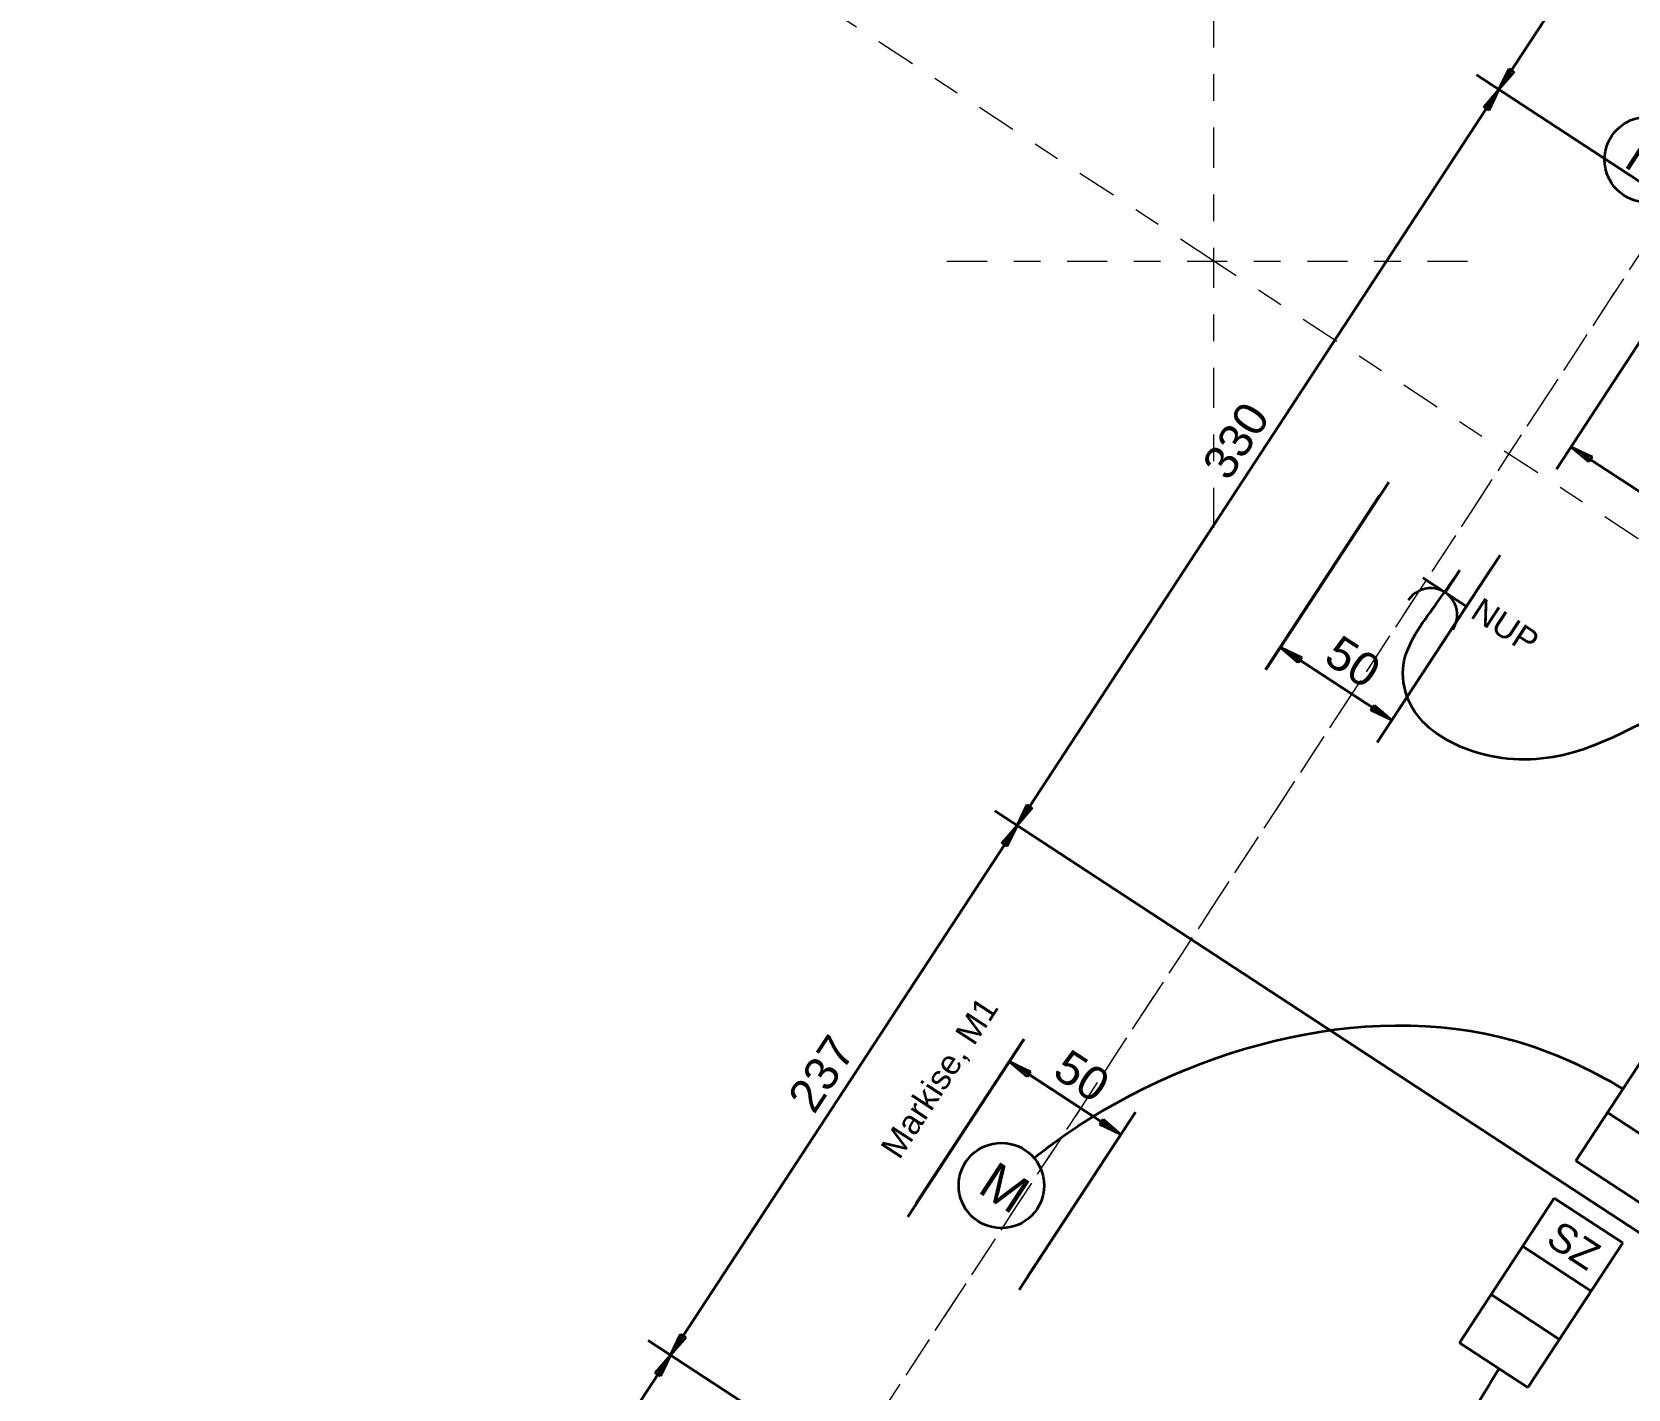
# Model space of a CAD drawing. Header units: metres. Extents: x 2696276 to 2696381, y 1245119 to 1245220.
# Drawn here: x 2696280.05 to 2696286.03, y 1245168.11 to 1245173.19 of the extents above; entities that cross this region are included whole.
import ezdxf
from ezdxf.lldxf.tags import DXFTag

# ---------------------------------------------------------------- set-up
doc = ezdxf.new("R2010")
doc.units = ezdxf.units.M
doc.header["$PDMODE"] = 2
doc.header["$PDSIZE"] = -2
doc.linetypes.add('000_hbf_Strichpunkt 3_1_1mm Achsen', pattern=[0.25, 0.15, -0.05, 0, -0.05])
for name, color, linetype, lineweight, true_color in [('011_232.51_Lichtinstallationen allgemein', 150, 'Continuous', 35, 0x0080ff), ('011_232.51_Lichtinstallationen allgemein_Deckenltg', 150, 'Continuous', 35, 0x0080ff), ('014_232.62_Storeninstallationen', 1, 'Continuous', 35, 0xff0000), ('014_232.62_Storeninstallationen_Deckenltg', 1, 'Continuous', 35, 0xff0000), ('032_236.0__Telekommunikationsinstallationen_Deckenltg', 3, 'Continuous', 35, 0x00ff00), ('035_236.3__UKV-Installationen_Bodenltg', 24, 'STRICHLINIE', 35, 0x993300)]:
    doc.layers.add(name, color=color, linetype=linetype, lineweight=lineweight, true_color=true_color)
doc.layers.add('1_M01_Achsen.V', color=7, linetype='Continuous')
doc.layers.add('X_Mass', color=7, linetype='Continuous', lineweight=35)
doc.layers.add('X_Mass_Sperrzonen', color=7, linetype='Continuous', lineweight=35)
doc.styles.get("Standard").update_dxf_attribs({"font": 'arial.ttf'})
tags = doc.linetypes.add('STRICHLINIE', pattern=[19.05, 12.7, -6.35]).pattern_tags.tags
tags[6:7] = [DXFTag(74, 4), DXFTag(75, 0), DXFTag(340, '0'), DXFTag(46, 0.0), DXFTag(50, 0.0), DXFTag(44, 0.0), DXFTag(45, 0.0)]
tags[4:5] = [DXFTag(74, 4), DXFTag(75, 0), DXFTag(340, '0'), DXFTag(46, 0.0), DXFTag(50, 0.0), DXFTag(44, 0.0), DXFTag(45, 0.0)]

# ---------------------------------------------------------------- blocks, each defined once
blk = doc.blocks.new('0_232.51_Lichtinstallationen allgemein_Deckenltg-A0S2JCD473', base_point=(-584.48, -1110.87))
at = {"color": 0, "linetype": 'ByBlock', "lineweight": -2, "ltscale": 0.35}
blk.add_open_spline([(-380.11, -535.98), (-383.06, -535.49), (-411.66, -530.7), (-484.79, -557.7), (-491.95, -690.76), (-501.06, -830.83), (-485.56, -997.35), (-552.52, -1080.49), (-584.48, -1110.87)], degree=3, knots=[0, 0, 0, 0, 8.999929, 87.189465, 192.930492, 365.249901, 532.636071, 664.891956, 664.891956, 664.891956, 664.891956], dxfattribs=at)
blk = doc.blocks.new('0_232.51_Lichtinstallationen allgemein_Deckenltg-A0S2JCDY73', base_point=(-796.37, -646.01))
at = {"color": 0, "linetype": 'ByBlock', "lineweight": -2, "ltscale": 0.35}
blk.add_open_spline([(-380.11, -511.61), (-383.1, -512.35), (-405.5, -517.18), (-454.28, -503.32), (-529.15, -498.16), (-617.55, -513.3), (-692.93, -561.47), (-716.91, -626.54), (-754.52, -647.09), (-780.98, -646.33), (-797.44, -630.24), (-796.16, -609.9), (-795.77, -595.86), (-795.61, -590.04)], degree=3, knots=[0, 0, 0, 0, 9.242579, 68.327328, 146.589357, 234.412289, 334.5955, 397.557561, 431.380168, 456.982891, 470.616402, 495.609478, 513.323909, 513.323909, 513.323909, 513.323909], dxfattribs=at)
blk = doc.blocks.new('Maß-A0S2JCIM73', base_point=(-835.94, -906.04))
at = {"color": 7, "linetype": 'ByBlock', "lineweight": -2, "ltscale": 0.35, "true_color": 0xffffff}
for p, q in [((-835.94, -826.5), (-835.94, -906.04)), ((-786.11, -826.5), (-786.11, -906.04)), ((-835.94, -836.5), (-827.26, -835.36)), ((-786.11, -836.5), (-835.94, -836.5)), ((-827.26, -837.64), (-835.94, -836.5)), ((-827.26, -835.36), (-827.26, -837.64)), ((-794.78, -837.64), (-794.78, -835.36)), ((-794.78, -835.36), (-786.11, -836.5)), ((-786.11, -836.5), (-794.78, -837.64))]:
    blk.add_line(p, q, dxfattribs=at)
for points in [[(-835.94, -836.5), (-827.26, -835.36), (-827.26, -837.64)], [(-786.11, -836.5), (-794.78, -837.64), (-794.78, -835.36)]]:
    blk.add_solid(points, dxfattribs=at)
at = {"color": 7, "linetype": 'ByBlock', "lineweight": -2, "ltscale": 0.35, "true_color": 0xffffff, "insert": (-819.96, -819.83), "char_height": 12.5, "attachment_point": 1}
blk.add_mtext('{\\fArial;50}', dxfattribs=at)
blk = doc.blocks.new('Maß-A0S2JCLQ73', base_point=(-898.67, -1090.04))
at = {"color": 0, "linetype": 'ByBlock', "lineweight": -2, "ltscale": 0.35}
for p, q in [((-892, -998.04), (-804.11, -998.04)), ((-883.14, -1006.71), (-882, -998.04)), ((-882, -1090.04), (-882, -998.04)), ((-882, -998.04), (-880.86, -1006.71)), ((-880.86, -1006.71), (-883.14, -1006.71)), ((-882, -1090.04), (-883.14, -1081.36)), ((-883.14, -1081.36), (-880.86, -1081.36)), ((-880.86, -1081.36), (-882, -1090.04)), ((-892, -1090.04), (-804.11, -1090.04))]:
    blk.add_line(p, q, dxfattribs=at)
for points in [[(-882, -998.04), (-880.86, -1006.71), (-883.14, -1006.71)], [(-882, -1090.04), (-883.14, -1081.36), (-880.86, -1081.36)]]:
    blk.add_solid(points, dxfattribs=at)
at = {"color": 0, "linetype": 'ByBlock', "lineweight": -2, "ltscale": 0.35, "insert": (-898.67, -1052.92), "char_height": 12.5, "attachment_point": 1, "rotation": 89.99999}
blk.add_mtext('{\\fArial;92}', dxfattribs=at)
blk = doc.blocks.new('Maß-A0S2JCLU73', base_point=(-835.94, -661))
at = {"color": 7, "linetype": 'ByBlock', "lineweight": -2, "ltscale": 0.35, "true_color": 0xffffff}
for p, q in [((-835.94, -661), (-835.94, -577.04)), ((-786.11, -661), (-786.11, -577.04)), ((-835.94, -651), (-827.26, -649.86)), ((-786.11, -651), (-835.94, -651)), ((-827.26, -652.14), (-835.94, -651)), ((-827.26, -649.86), (-827.26, -652.14)), ((-794.78, -652.14), (-794.78, -649.86)), ((-794.78, -649.86), (-786.11, -651)), ((-786.11, -651), (-794.78, -652.14))]:
    blk.add_line(p, q, dxfattribs=at)
for points in [[(-835.94, -651), (-827.26, -649.86), (-827.26, -652.14)], [(-786.11, -651), (-794.78, -652.14), (-794.78, -649.86)]]:
    blk.add_solid(points, dxfattribs=at)
at = {"color": 7, "linetype": 'ByBlock', "lineweight": -2, "ltscale": 0.35, "true_color": 0xffffff, "insert": (-819.96, -634.33), "char_height": 12.5, "attachment_point": 1}
blk.add_mtext('{\\fArial;50}', dxfattribs=at)
blk = doc.blocks.new('Maß-A0S2JCM673', base_point=(-898.67, -998.04))
at = {"color": 0, "linetype": 'ByBlock', "lineweight": -2, "ltscale": 0.35}
for p, q in [((-892, -760.93), (-460.01, -760.93)), ((-883.14, -769.61), (-882, -760.93)), ((-882, -998.04), (-882, -760.93)), ((-882, -760.93), (-880.86, -769.61)), ((-880.86, -769.61), (-883.14, -769.61)), ((-882, -998.04), (-883.14, -989.36)), ((-883.14, -989.36), (-880.86, -989.36)), ((-880.86, -989.36), (-882, -998.04)), ((-892, -998.04), (-804.11, -998.04))]:
    blk.add_line(p, q, dxfattribs=at)
for points in [[(-882, -760.93), (-880.86, -769.61), (-883.14, -769.61)], [(-882, -998.04), (-883.14, -989.36), (-880.86, -989.36)]]:
    blk.add_solid(points, dxfattribs=at)
at = {"color": 0, "linetype": 'ByBlock', "lineweight": -2, "ltscale": 0.35, "insert": (-898.67, -893.41), "char_height": 12.5, "attachment_point": 1, "rotation": 90}
blk.add_mtext('{\\fArial;237}', dxfattribs=at)
blk = doc.blocks.new('Maß-A0S2JCSS73', base_point=(-786.11, -538.5))
at = {"color": 0, "linetype": 'ByBlock', "lineweight": -2, "ltscale": 0.35}
for p, q in [((-786.11, -538.5), (-786.11, -442.04)), ((-593.5, -538.5), (-593.5, -437.45)), ((-786.11, -528.5), (-777.43, -527.36)), ((-593.5, -528.5), (-786.11, -528.5)), ((-777.43, -529.64), (-786.11, -528.5)), ((-777.43, -527.36), (-777.43, -529.64)), ((-602.18, -529.64), (-602.18, -527.36)), ((-602.18, -527.36), (-593.5, -528.5)), ((-593.5, -528.5), (-602.18, -529.64))]:
    blk.add_line(p, q, dxfattribs=at)
for points in [[(-786.11, -528.5), (-777.43, -527.36), (-777.43, -529.64)], [(-593.5, -528.5), (-602.18, -529.64), (-602.18, -527.36)]]:
    blk.add_solid(points, dxfattribs=at)
at = {"color": 0, "linetype": 'ByBlock', "lineweight": -2, "ltscale": 0.35, "insert": (-707.66, -512.68), "char_height": 12.5, "attachment_point": 1}
blk.add_mtext('{\\fArial;193}', dxfattribs=at)
blk = doc.blocks.new('0_232.51_Lichtinstallationen allgemein_Deckenltg-A0S2JCSW73', base_point=(-786.11, -976.35))
at = {"color": 0, "linetype": 'ByBlock', "lineweight": -2, "ltscale": 0.35}
blk.add_open_spline([(-380.11, -534.89), (-381.28, -534.54), (-394.9, -530.69), (-421.59, -529.81), (-461.84, -546.39), (-504.65, -600.51), (-505.57, -680.59), (-509.49, -766.3), (-515.73, -867.35), (-621.84, -963.86), (-726.69, -976.47), (-782.77, -976.33), (-786.11, -976.32)], degree=3, knots=[0, 0, 0, 0, 3.678861, 42.466953, 77.089428, 130.988511, 238.100062, 306.207384, 392.416239, 531.876033, 690.213102, 700.213102, 700.213102, 700.213102, 700.213102], dxfattribs=at)
blk = doc.blocks.new('Maß-A0S2JCTA73', base_point=(-786.11, -1108.94))
at = {"color": 0, "linetype": 'ByBlock', "lineweight": -2, "ltscale": 0.35}
for p, q in [((-453.83, -1088), (-453.83, -767.12)), ((-264.61, -1088), (-264.61, -1016.96)), ((-786.11, -1068), (-786.11, -1088.04)), ((-588.96, -1068), (-588.96, -1108.94)), ((-786.11, -1078), (-777.43, -1076.86)), ((-777.43, -1079.14), (-786.11, -1078)), ((-264.61, -1078), (-786.11, -1078)), ((-777.43, -1076.86), (-777.43, -1079.14)), ((-597.64, -1079.14), (-597.64, -1076.86)), ((-597.64, -1076.86), (-588.96, -1078)), ((-588.96, -1078), (-597.64, -1079.14)), ((-588.96, -1078), (-580.29, -1076.86)), ((-580.29, -1079.14), (-588.96, -1078)), ((-580.29, -1076.86), (-580.29, -1079.14)), ((-462.5, -1079.14), (-462.5, -1076.86)), ((-462.5, -1076.86), (-453.83, -1078)), ((-453.83, -1078), (-462.5, -1079.14)), ((-453.83, -1078), (-445.15, -1076.86)), ((-445.15, -1079.14), (-453.83, -1078)), ((-445.15, -1076.86), (-445.15, -1079.14)), ((-273.28, -1079.14), (-273.28, -1076.86)), ((-273.28, -1076.86), (-264.61, -1078)), ((-264.61, -1078), (-273.28, -1079.14))]:
    blk.add_line(p, q, dxfattribs=at)
for points in [[(-786.11, -1078), (-777.43, -1076.86), (-777.43, -1079.14)], [(-588.96, -1078), (-597.64, -1079.14), (-597.64, -1076.86)], [(-588.96, -1078), (-580.29, -1076.86), (-580.29, -1079.14)], [(-453.83, -1078), (-462.5, -1079.14), (-462.5, -1076.86)], [(-453.83, -1078), (-445.15, -1076.86), (-445.15, -1079.14)], [(-264.61, -1078), (-273.28, -1079.14), (-273.28, -1076.86)]]:
    blk.add_solid(points, dxfattribs=at)
at = {"color": 0, "linetype": 'ByBlock', "lineweight": -2, "ltscale": 0.35, "char_height": 12.5, "attachment_point": 1}
for s, insert in [('{\\fArial;197}', (-701.35, -1061.59)), ('{\\fArial;135}', (-518.97, -1061.52)), ('{\\fArial;189}', (-325.06, -1061.15))]:
    blk.add_mtext(s, dxfattribs=dict(at, insert=insert))
blk = doc.blocks.new('Maß-A0S2JCTS73', base_point=(-898.67, -431.27))
at = {"color": 0, "linetype": 'ByBlock', "lineweight": -2, "ltscale": 0.35}
for p, q in [((-892, -245.04), (-761.61, -245.04)), ((-883.14, -253.71), (-882, -245.04)), ((-882, -245.04), (-882, -431.27)), ((-882, -245.04), (-880.86, -253.71)), ((-880.86, -253.71), (-883.14, -253.71)), ((-882, -431.27), (-883.14, -422.59)), ((-883.14, -422.59), (-880.86, -422.59)), ((-880.86, -422.59), (-882, -431.27)), ((-892, -431.27), (-599.69, -431.27))]:
    blk.add_line(p, q, dxfattribs=at)
for points in [[(-882, -245.04), (-880.86, -253.71), (-883.14, -253.71)], [(-882, -431.27), (-883.14, -422.59), (-880.86, -422.59)]]:
    blk.add_solid(points, dxfattribs=at)
at = {"color": 0, "linetype": 'ByBlock', "lineweight": -2, "ltscale": 0.35, "insert": (-898.67, -351.37), "char_height": 12.5, "attachment_point": 1, "rotation": 90}
blk.add_mtext('{\\fArial;186}', dxfattribs=at)
blk = doc.blocks.new('Maß-A0S2JCVA73', base_point=(-898.67, -760.93))
at = {"color": 0, "linetype": 'ByBlock', "lineweight": -2, "ltscale": 0.35}
for p, q in [((-892, -431.27), (-599.69, -431.27)), ((-883.14, -439.94), (-882, -431.27)), ((-882, -431.27), (-882, -760.93)), ((-882, -431.27), (-880.86, -439.94)), ((-880.86, -439.94), (-883.14, -439.94)), ((-882, -760.93), (-883.14, -752.26)), ((-883.14, -752.26), (-880.86, -752.26)), ((-880.86, -752.26), (-882, -760.93)), ((-892, -760.93), (-460.01, -760.93))]:
    blk.add_line(p, q, dxfattribs=at)
for points in [[(-882, -431.27), (-880.86, -439.94), (-883.14, -439.94)], [(-882, -760.93), (-883.14, -752.26), (-880.86, -752.26)]]:
    blk.add_solid(points, dxfattribs=at)
at = {"color": 0, "linetype": 'ByBlock', "lineweight": -2, "ltscale": 0.35, "insert": (-898.67, -609.89), "char_height": 12.5, "attachment_point": 1, "rotation": 90}
blk.add_mtext('{\\fArial;330}', dxfattribs=at)
blk = doc.blocks.new('0_232.51_Lichtinstallationen allgemein_Deckenltg-A0S2JCZC73', base_point=(-480.38, -992.31))
at = {"color": 0, "linetype": 'ByBlock', "lineweight": -2, "ltscale": 0.35}
blk.add_open_spline([(-388.61, -992.31), (-397.05, -983.06), (-416.02, -962.26), (-446.7, -908.47), (-475.59, -832.57), (-480.39, -732.38), (-481.37, -646.68), (-467.37, -568.08), (-419.45, -539.31), (-390.54, -536.95), (-380.11, -537.54)], degree=3, knots=[0, 0, 0, 0, 37.473618, 84.217074, 184.826887, 277.9212, 381.555394, 447.258554, 502.23198, 533.586039, 533.586039, 533.586039, 533.586039], dxfattribs=at)
blk = doc.blocks.new('0_032_236.0__Telekommunikationsinstallationen_Deckenltg-A0S2JD1S73', base_point=(-786.11, -998.04))
at = {"color": 0, "linetype": 'ByBlock', "lineweight": -2, "ltscale": 0.35}
blk.add_open_spline([(-619.49, -832.34), (-618.36, -857.33), (-621.01, -901.67), (-611.5, -994.9), (-698.02, -990.48), (-743.7, -990.32), (-773.77, -990.27), (-783.15, -996.18), (-786.11, -998.04)], degree=3, knots=[0, 0, 0, 0, 75.043991, 146.362888, 220.89087, 273.814752, 296.371536, 306.72636, 306.72636, 306.72636, 306.72636], dxfattribs=at)
blk = doc.blocks.new('Maß-A0S2JD9E73', base_point=(-835.94, -661))
at = {"color": 7, "linetype": 'ByBlock', "lineweight": -2, "ltscale": 0.35, "true_color": 0xffffff}
for p, q in [((-835.94, -661), (-835.94, -577.04)), ((-786.11, -661), (-786.11, -577.04)), ((-835.94, -651), (-827.26, -649.86)), ((-786.11, -651), (-835.94, -651)), ((-827.26, -652.14), (-835.94, -651)), ((-827.26, -649.86), (-827.26, -652.14)), ((-794.78, -652.14), (-794.78, -649.86)), ((-794.78, -649.86), (-786.11, -651)), ((-786.11, -651), (-794.78, -652.14))]:
    blk.add_line(p, q, dxfattribs=at)
for points in [[(-835.94, -651), (-827.26, -649.86), (-827.26, -652.14)], [(-786.11, -651), (-794.78, -652.14), (-794.78, -649.86)]]:
    blk.add_solid(points, dxfattribs=at)
at = {"color": 7, "linetype": 'ByBlock', "lineweight": -2, "ltscale": 0.35, "true_color": 0xffffff, "insert": (-819.96, -634.33), "char_height": 12.5, "attachment_point": 1}
blk.add_mtext('{\\fArial;50}', dxfattribs=at)
blk = doc.blocks.new('Maß-A0S2JDAC73', base_point=(-836.11, -661))
at = {"color": 7, "linetype": 'ByBlock', "lineweight": -2, "ltscale": 0.35, "true_color": 0xffffff}
for p, q in [((-836.11, -661), (-836.11, -583.04)), ((-786.11, -661), (-786.11, -583.04)), ((-836.11, -651), (-827.43, -649.86)), ((-786.11, -651), (-836.11, -651)), ((-827.43, -652.14), (-836.11, -651)), ((-827.43, -649.86), (-827.43, -652.14)), ((-794.78, -652.14), (-794.78, -649.86)), ((-794.78, -649.86), (-786.11, -651)), ((-786.11, -651), (-794.78, -652.14))]:
    blk.add_line(p, q, dxfattribs=at)
for points in [[(-836.11, -651), (-827.43, -649.86), (-827.43, -652.14)], [(-786.11, -651), (-794.78, -652.14), (-794.78, -649.86)]]:
    blk.add_solid(points, dxfattribs=at)
at = {"color": 7, "linetype": 'ByBlock', "lineweight": -2, "ltscale": 0.35, "true_color": 0xffffff, "insert": (-820.04, -634.33), "char_height": 12.5, "attachment_point": 1}
blk.add_mtext('{\\fArial;50}', dxfattribs=at)
blk = doc.blocks.new('0_236.3_UKV-Installationen_Deckenltg-A0S2JDGG73', base_point=(-786.11, -1044.72))
at = {"color": 0, "linetype": 'ByBlock', "lineweight": -2, "ltscale": 0.35}
blk.add_open_spline([(-516.11, -581.04), (-525.9, -628.44), (-551.94, -754.45), (-514.83, -939.43), (-642.16, -1045.24), (-726.65, -1048.64), (-774.24, -1031.69), (-783.81, -1021.89), (-786.11, -1019.54)], degree=3, knots=[0, 0, 0, 0, 146.645528, 389.853622, 493.37826, 599.088814, 630.139856, 639.956249, 639.956249, 639.956249, 639.956249], dxfattribs=at)
blk = doc.blocks.new('Gruppenzuleitung-A0S2JDI873', base_point=(-637.18, -832.34))
at = {"color": 0, "linetype": 'ByBlock', "lineweight": -2, "ltscale": 0.35}
for p, q in [((-637.18, -832.34), (-637.18, -767.54)), ((-637.18, -767.54), (-606.52, -767.54)), ((-606.52, -767.54), (-606.52, -832.34)), ((-606.52, -789.14), (-637.18, -789.14)), ((-606.52, -810.74), (-637.18, -810.74)), ((-606.52, -832.34), (-637.18, -832.34))]:
    blk.add_line(p, q, dxfattribs=at)
at = {"color": 0, "linetype": 'ByBlock', "lineweight": -2, "ltscale": 0.35, "insert": (-630.96, -772.94), "char_height": 10.8, "attachment_point": 1}
blk.add_mtext('{\\fArial;SZ}', dxfattribs=at)
blk = doc.blocks.new('Gruppenzuleitung-A0S2JDKU73', base_point=(-638.02, -751.42))
at = {"color": 0, "linetype": 'ByBlock', "lineweight": -2, "ltscale": 0.35}
for p, q in [((-638.02, -751.42), (-638.02, -686.62)), ((-638.02, -686.62), (-605.68, -686.62)), ((-605.68, -686.62), (-605.68, -751.42)), ((-605.68, -708.22), (-638.02, -708.22)), ((-605.68, -729.82), (-638.02, -729.82)), ((-605.68, -751.42), (-638.02, -751.42))]:
    blk.add_line(p, q, dxfattribs=at)
at = {"color": 0, "linetype": 'ByBlock', "lineweight": -2, "ltscale": 0.35, "insert": (-631.69, -692.02), "char_height": 10.8, "attachment_point": 1}
blk.add_mtext('{\\fArial;UV}', dxfattribs=at)
blk = doc.blocks.new('Maß-A0S2JDMU73', base_point=(-836.11, -900.04))
at = {"color": 7, "linetype": 'ByBlock', "lineweight": -2, "ltscale": 0.35, "true_color": 0xffffff}
for p, q in [((-836.11, -826.5), (-836.11, -900.04)), ((-786.11, -826.5), (-786.11, -900.04)), ((-836.11, -836.5), (-827.43, -835.36)), ((-786.11, -836.5), (-836.11, -836.5)), ((-827.43, -837.64), (-836.11, -836.5)), ((-827.43, -835.36), (-827.43, -837.64)), ((-794.78, -837.64), (-794.78, -835.36)), ((-794.78, -835.36), (-786.11, -836.5)), ((-786.11, -836.5), (-794.78, -837.64))]:
    blk.add_line(p, q, dxfattribs=at)
for points in [[(-836.11, -836.5), (-827.43, -835.36), (-827.43, -837.64)], [(-786.11, -836.5), (-794.78, -837.64), (-794.78, -835.36)]]:
    blk.add_solid(points, dxfattribs=at)
at = {"color": 7, "linetype": 'ByBlock', "lineweight": -2, "ltscale": 0.35, "true_color": 0xffffff, "insert": (-820.04, -819.83), "char_height": 12.5, "attachment_point": 1}
blk.add_mtext('{\\fArial;50}', dxfattribs=at)
blk = doc.blocks.new('T13 NUP-A0S2JDV673', base_point=(-805.61, -610.04))
at = {"color": 0, "lineweight": -2}
for p, q in [((-795.61, -600.04), (-795.61, -590.04)), ((-805.61, -600.04), (-785.61, -600.04))]:
    blk.add_line(p, q, dxfattribs=at)
blk.add_ellipse((-795.61, -610.04), major_axis=(10, 0), ratio=1, start_param=0, end_param=3.141593, dxfattribs=at)
blk = doc.blocks.new('Maß-A0S2JDXE73', base_point=(-835.94, -906.04))
at = {"color": 7, "linetype": 'ByBlock', "lineweight": -2, "ltscale": 0.35, "true_color": 0xffffff}
for p, q in [((-835.94, -826.5), (-835.94, -906.04)), ((-786.11, -826.5), (-786.11, -906.04)), ((-835.94, -836.5), (-827.26, -835.36)), ((-786.11, -836.5), (-835.94, -836.5)), ((-827.26, -837.64), (-835.94, -836.5)), ((-827.26, -835.36), (-827.26, -837.64)), ((-794.78, -837.64), (-794.78, -835.36)), ((-794.78, -835.36), (-786.11, -836.5)), ((-786.11, -836.5), (-794.78, -837.64))]:
    blk.add_line(p, q, dxfattribs=at)
for points in [[(-835.94, -836.5), (-827.26, -835.36), (-827.26, -837.64)], [(-786.11, -836.5), (-794.78, -837.64), (-794.78, -835.36)]]:
    blk.add_solid(points, dxfattribs=at)
at = {"color": 7, "linetype": 'ByBlock', "lineweight": -2, "ltscale": 0.35, "true_color": 0xffffff, "insert": (-819.96, -819.83), "char_height": 12.5, "attachment_point": 1}
blk.add_mtext('{\\fArial;50}', dxfattribs=at)
blk = doc.blocks.new('Motor allgemein-A0S2JDZ873', base_point=(-837.08, -438.84))
at = {"color": 0, "lineweight": -2}
blk.add_circle((-821.08, -422.84), 16, dxfattribs=at)
at = {"color": 0, "lineweight": -2, "insert": (-827.78, -415.84), "char_height": 14, "attachment_point": 1}
blk.add_mtext('{\\fArial;M}', dxfattribs=at)
blk = doc.blocks.new('0_232.62_Storeninstallationen_Deckenltg-A0S2JDZA73', base_point=(-808.49, -861.67))
at = {"color": 0, "linetype": 'ByBlock', "lineweight": -2, "ltscale": 0.35}
blk.add_open_spline([(-808.49, -861.67), (-807.48, -858.8), (-787.03, -800.46), (-726.96, -730.64), (-652.93, -719.73), (-638.02, -719.17)], degree=3, knots=[0, 0, 0, 0, 9.144418, 185.81755, 230.580996, 230.580996, 230.580996, 230.580996], dxfattribs=at)
blk = doc.blocks.new('Motor allgemein-A0S2JE3273', base_point=(-829.06, -893))
at = {"color": 0, "lineweight": -2}
blk.add_circle((-813.06, -877), 16, dxfattribs=at)
at = {"color": 0, "lineweight": -2, "insert": (-819.76, -870), "char_height": 14, "attachment_point": 1}
blk.add_mtext('{\\fArial;M}', dxfattribs=at)
blk = doc.blocks.new('A$C4181af03')
at = {"layer": '1_M01_Achsen.V', "color": 7, "linetype": '000_hbf_Strichpunkt 3_1_1mm Achsen', "lineweight": 13}
for p, q in [((-8.0411, 18.2388), (-8.0411, -15.5395)), ((-8.0411, 17.8496), (-8.0411, -15.1504)), ((-9.3611, -5.4354), (-11.3611, -5.4354)), ((-9.3611, -5.4354), (-11.3611, -5.4354)), ((9.6389, -5.4354), (-9.3611, -5.4354)), ((9.6389, -5.4354), (-9.3611, -5.4354))]:
    blk.add_line(p, q, dxfattribs=at)
blk.add_point((-9.3611, -5.4354), dxfattribs=at)
blk.add_point((-9.3611, -5.4354), dxfattribs=at)
blk.add_point((-9.3611, -5.4354), dxfattribs=at)
blk.add_point((-9.3611, -5.4354), dxfattribs=at)
blk = doc.blocks.new('A$Ccc2696ef')
blk.add_blockref('A$C4181af03', (0, 0))

msp = doc.modelspace()

# ---------------------------------------------------------------- block references
at = {"rotation": 326.8000002754653}
msp.add_blockref('A$Ccc2696ef', (2696295.2894, 1245171.7568), dxfattribs=at)
at = {"layer": '011_232.51_Lichtinstallationen allgemein', "linetype": 'Continuous', "ltscale": 0.35, "xscale": 0.01, "yscale": 0.01, "zscale": 0.01, "rotation": 326.8000002754653}
msp.add_blockref('T13 NUP-A0S2JDV673', (2696285.208, 1245171.0635), dxfattribs=at)
at = {"layer": '011_232.51_Lichtinstallationen allgemein_Deckenltg', "ltscale": 0.35, "xscale": 0.01, "yscale": 0.01, "zscale": 0.01, "rotation": 326.8000002754653}
for name, p in [('0_232.51_Lichtinstallationen allgemein_Deckenltg-A0S2JCDY73', (2696285.0884, 1245170.7119)), ('0_232.51_Lichtinstallationen allgemein_Deckenltg-A0S2JCSW73', (2696283.3654, 1245167.8916)), ('0_232.51_Lichtinstallationen allgemein_Deckenltg-A0S2JCD473', (2696284.316, 1245165.6619)), ('0_232.51_Lichtinstallationen allgemein_Deckenltg-A0S2JCZC73', (2696285.8362, 1245166.084))]:
    msp.add_blockref(name, p, dxfattribs=at)
at = {"layer": '014_232.62_Storeninstallationen', "linetype": 'Continuous', "ltscale": 0.35, "xscale": 0.01, "yscale": 0.01, "zscale": 0.01, "rotation": 326.8000002754653}
for name, p in [('Motor allgemein-A0S2JDZ873', (2696285.8821, 1245172.6683)), ('Motor allgemein-A0S2JE3273', (2696283.4624, 1245168.8242))]:
    msp.add_blockref(name, p, dxfattribs=at)
at = {"layer": '014_232.62_Storeninstallationen_Deckenltg', "ltscale": 0.35, "xscale": 0.01, "yscale": 0.01, "zscale": 0.01, "rotation": 326.8000002754653}
for name, p in [('0_232.62_Storeninstallationen_Deckenltg-A0S2JDZA73', (2696283.8061, 1245168.9737)), ('Gruppenzuleitung-A0S2JDKU73', (2696285.8361, 1245168.9628))]:
    msp.add_blockref(name, p, dxfattribs=at)
at = {"layer": '032_236.0__Telekommunikationsinstallationen_Deckenltg', "linetype": 'ByBlock', "ltscale": 0.35, "xscale": 0.01, "yscale": 0.01, "zscale": 0.01, "rotation": 326.8000002754653}
msp.add_blockref('0_032_236.0__Telekommunikationsinstallationen_Deckenltg-A0S2JD1S73', (2696283.2467, 1245167.7101), dxfattribs=at)
at = {"layer": '032_236.0__Telekommunikationsinstallationen_Deckenltg', "ltscale": 0.35, "xscale": 0.01, "yscale": 0.01, "zscale": 0.01, "rotation": 326.8000002754653}
msp.add_blockref('Gruppenzuleitung-A0S2JDI873', (2696285.4001, 1245168.2811), dxfattribs=at)
at = {"layer": '035_236.3__UKV-Installationen_Bodenltg', "ltscale": 0.35, "xscale": 0.01, "yscale": 0.01, "zscale": 0.01, "rotation": 326.8000002754653}
msp.add_blockref('0_236.3_UKV-Installationen_Deckenltg-A0S2JDGG73', (2696282.991, 1245167.3194), dxfattribs=at)
at = {"layer": 'X_Mass', "ltscale": 0.35, "xscale": 0.01, "yscale": 0.01, "zscale": 0.01, "rotation": 326.8000002754653}
for name, p in [('Maß-A0S2JCTS73', (2696285.4082, 1245173.0689)), ('Maß-A0S2JCVA73', (2696283.6031, 1245170.3104)), ('Maß-A0S2JCSS73', (2696285.7629, 1245171.5553)), ('Maß-A0S2JCM673', (2696282.3048, 1245168.3264)), ('Maß-A0S2JCTA73', (2696282.6394, 1245166.782)), ('Maß-A0S2JCLQ73', (2696281.801, 1245167.5566))]:
    msp.add_blockref(name, p, dxfattribs=at)
at = {"layer": 'X_Mass_Sperrzonen', "color": 0, "ltscale": 0.35, "xscale": 0.01, "yscale": 0.01, "zscale": 0.01, "rotation": 326.8000002754653}
for name, p in [('Maß-A0S2JCLU73', (2696284.6752, 1245170.8031)), ('Maß-A0S2JD9E73', (2696284.6752, 1245170.8031)), ('Maß-A0S2JDAC73', (2696284.6738, 1245170.804)), ('Maß-A0S2JCIM73', (2696283.3335, 1245168.7527)), ('Maß-A0S2JDXE73', (2696283.3335, 1245168.7527)), ('Maß-A0S2JDMU73', (2696283.3649, 1245168.8039))]:
    msp.add_blockref(name, p, dxfattribs=at)

# ---------------------------------------------------------------- texts
at = {"layer": '011_232.51_Lichtinstallationen allgemein', "linetype": 'Continuous', "ltscale": 0.35, "insert": (2696285.5962, 1245171.0054, 19), "char_height": 0.09, "attachment_point": 2, "rotation": 326.8, "line_spacing_factor": 1.002}
msp.add_mtext('{\\fArial;NUP}', dxfattribs=at)
at = {"layer": '014_232.62_Storeninstallationen', "linetype": 'Continuous', "ltscale": 0.35, "insert": (2696283.4138, 1245169.2993, 19), "char_height": 0.09, "attachment_point": 2, "rotation": 56.8, "line_spacing_factor": 1.002}
msp.add_mtext('{\\fArial;Markise, M1}', dxfattribs=at)

doc.saveas('drawing.dxf')
